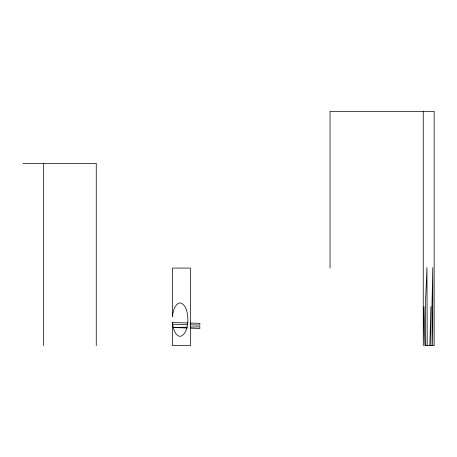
<?xml version="1.0" encoding="UTF-8"?>
<svg xmlns="http://www.w3.org/2000/svg" width="457" height="457" viewBox="0 0 457 457"><rect width="100%" height="100%" fill="white"/><g stroke="black" fill="none" stroke-linecap="round" stroke-linejoin="round"><path stroke-width="0.69" d="M429.826 345.641L430.928 306.596L430.928 345.641M187.261 327.155L173.254 327.503L172.443 322.528L187.913 322.973M190.061 327.086L199.863 326.841L199.863 328.474L190.061 328.12M22.85 163.423L96.261 163.423L96.261 345.641M190.021 323.036L199.863 323.316L199.863 325.116L190.089 324.801M172.632 324.242L187.296 324.71M187.261 328.017L173.254 327.503C174.117 330.634 175.362 334.118 178.321 335.832A20.234 8.552 90 0 0 181.589 335.958C186.033 333.456 187.05 327.749 187.69 323.116A15.144 6.398 90 0 0 187.69 316.107C187.05 311.474 186.033 305.767 181.589 303.265A20.234 8.552 -90 0 0 178.321 303.391C173.968 306.196 173.009 311.931 172.443 316.695L172.443 268.07L190.455 268.07L190.455 345.641L172.443 345.641L172.443 322.528M425.764 345.641L425.347 306.596L426.935 267.545L427.226 345.641M423.251 111.359L423.251 345.641L423.987 306.596L424.924 345.641L434.15 345.641L434.15 111.359L330.04 111.359L330.04 268.07M43.678 163.423L43.678 345.641M432.785 306.596L432.688 345.641L431.951 306.596L432.785 267.545L432.785 306.596"/></g></svg>
